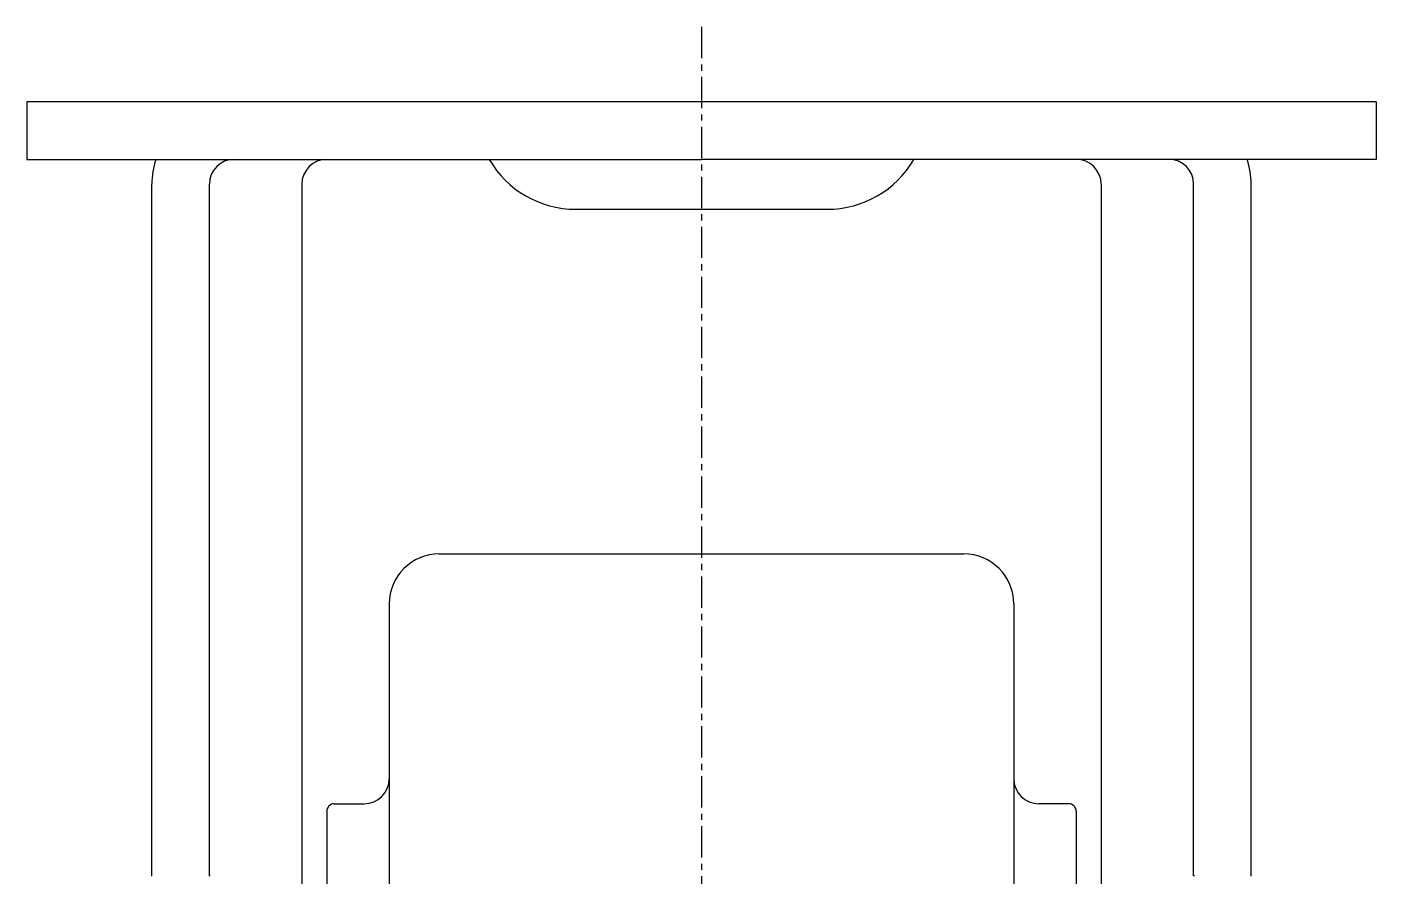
# Model space of a CAD drawing. Extents: x -3927 to -3717, y -591 to -307.
# Drawn here: x -3924.8 to -3870.8, y -453.5 to -419.5 of the extents above; entities that cross this region are included whole.
import ezdxf

# ---------------------------------------------------------------- set-up
doc = ezdxf.new("R2010")
doc.units = 0
doc.linetypes.add('CENTER', pattern=[2, 1.25, -0.25, 0.25, -0.25])
doc.layers.get('0').update_dxf_attribs({"linetype": 'CONTINUOUS'})
doc.layers.add('CENTER', color=1, linetype='CENTER')

msp = doc.modelspace()

# ---------------------------------------------------------------- linework, layer by layer
at = {"color": 7, "linetype": 'CONTINUOUS'}
for p, q in [((-3870.8, -422.499), (-3924.8, -422.499)), ((-3924.8, -422.499), (-3924.8, -424.799)), ((-3870.8, -422.499), (-3870.8, -424.799)), ((-3924.8, -424.799), (-3897.8, -424.799)), ((-3870.8, -424.799), (-3897.8, -424.799)), ((-3919.8, -453.493), (-3919.8, -425.799)), ((-3917.5, -453.479), (-3917.5, -425.799)), ((-3913.8, -425.799), (-3913.8, -476.599)), ((-3881.8, -425.799), (-3881.8, -476.599)), ((-3878.1, -453.479), (-3878.1, -425.799)), ((-3875.8, -453.493), (-3875.8, -425.799)), ((-3902.836, -426.799), (-3892.764, -426.799)), ((-3908.3, -440.599), (-3887.3, -440.599)), ((-3910.3, -442.599), (-3910.3, -488.599)), ((-3885.3, -442.599), (-3885.3, -488.599)), ((-3912.8, -450.899), (-3912.8, -480.299)), ((-3912.5, -450.599), (-3911.3, -450.599)), ((-3883.1, -450.599), (-3884.3, -450.599)), ((-3882.8, -450.899), (-3882.8, -480.299))]:
    msp.add_line(p, q, dxfattribs=at)
for points in [[(-3917.498, -453.464, 0), (-3917.498, -453.481, 0), (-3917.498, -453.498, 0)], [(-3878.098, -453.464, 0), (-3878.098, -453.481, 0), (-3878.098, -453.498, 0)]]:
    msp.add_polyline3d(points, dxfattribs=at)
for centre, radius, start, end in [((-3916.5, -425.799), 3.3, 162.3603, 180), ((-3916.5, -425.799), 1, 90, 180), ((-3912.8, -425.799), 1, 90, 180), ((-3902.836, -422.799), 4, 210, 270), ((-3892.764, -422.799), 4, 270, 330), ((-3882.8, -425.799), 1, 0, 90), ((-3879.1, -425.799), 1, 0, 90), ((-3879.1, -425.799), 3.3, 0, 17.6397), ((-3908.3, -442.599), 2, 90, 180), ((-3887.3, -442.599), 2, 0, 90), ((-3911.3, -449.599), 1, 270, 0), ((-3884.3, -449.599), 1, 180, 270), ((-3912.5, -450.899), 0.3, 90, 180), ((-3883.1, -450.899), 0.3, 0, 90)]:
    msp.add_arc(centre, radius, start, end, dxfattribs=at)
at = {"layer": 'CENTER', "color": 1, "linetype": 'CENTER'}
msp.add_line((-3897.8, -419.499), (-3897.8, -493.599), dxfattribs=at)

doc.saveas('drawing.dxf')
